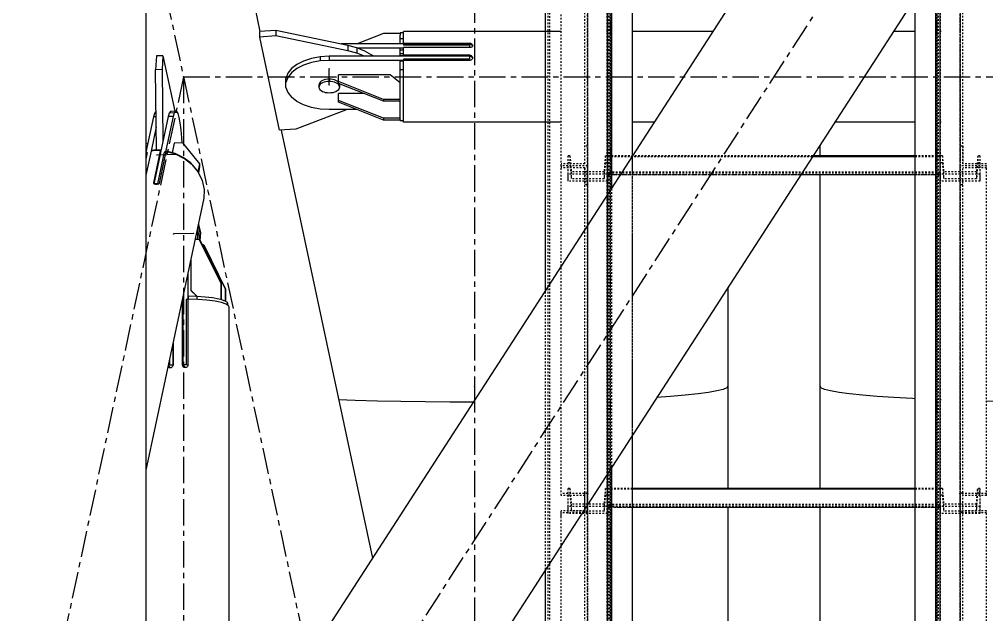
# Model space of a CAD drawing. Header units: millimetres. Extents: x 5143 to 30813, y 232 to 21408.
# Drawn here: x 11878.1 to 12169, y 16808.5 to 16987.6 of the extents above; entities that cross this region are included whole.
import ezdxf

# ---------------------------------------------------------------- set-up
doc = ezdxf.new("R2010")
doc.units = ezdxf.units.MM
doc.header["$LTSCALE"] = 0.25
for name, pattern in [('CENTER', [50.8, 31.75, -6.35, 6.35, -6.35]), ('XKITLINE00', [0]), ('XKITLINE02', [4, 2, -2]), ('XKITLINE03', [6, 3, -1, 1, -1])]:
    doc.linetypes.add(name, pattern=pattern)

msp = doc.modelspace()

# ---------------------------------------------------------------- linework, layer by layer
at = {"color": 8, "linetype": 'CENTER'}
for p, q in [((12015, 18543.85), (12015, 16877.2)), ((11840, 17380.27), (12015, 16560.27)), ((12370, 17380.27), (11840, 16560.27)), ((11971.3, 16967.8), (11971.3, 16972.75)), ((11927.5, 16970.27), (11840, 16560.27)), ((11927.5, 16970.27), (11927.5, 16150.27)), ((11927.5, 16970.27), (12282.5, 16970.27)), ((11925.46, 16946.86), (11919.51, 16946.73)), ((11930.47, 16923.15), (11924.52, 16923.02)), ((12015, 16877.2), (12015, 15209.12))]:
    msp.add_line(p, q, dxfattribs=at)
at = {"color": 8, "linetype": 'XKITLINE00'}
for p, q in [((11916.2, 17344.48), (11916.2, 16774.54)), ((12201.85, 17162.09), (11970.17, 16803.64)), ((11917.73, 17137.41), (11950.49, 16983.91)), ((12239.82, 17136.91), (12008.14, 16778.46)), ((11955.27, 16984.23), (11950.31, 16983.89)), ((11950.31, 16983.89), (11950.31, 16982.24)), ((11976.92, 16979.74), (11955.27, 16984.23)), ((11955.27, 16984.23), (11955.27, 16982.58)), ((11987.6, 16983.28), (11979.71, 16980.15)), ((11992.6, 16983.28), (11987.6, 16983.28)), ((11993.6, 16983.47), (11992.6, 16983.47)), ((11992.6, 16983.47), (11992.6, 16983.43)), ((11992.6, 16983.43), (11992.6, 16982.84)), ((11993.6, 16980.15), (11993.6, 16983.89)), ((12041.01, 16983.89), (11993.6, 16983.89)), ((12055.02, 16983.89), (12054.73, 16983.89)), ((12086.67, 16983.89), (12062.52, 16983.89)), ((12147.49, 16983.89), (12140.88, 16983.89)), ((12155.28, 16983.89), (12154.99, 16983.89)), ((11955.27, 16982.58), (11950.31, 16982.24)), ((11950.31, 16982.24), (11956.29, 16954.21)), ((11976.92, 16978.09), (11955.27, 16982.58)), ((11993.6, 16980.15), (11974.95, 16980.15)), ((11992.6, 16980.15), (11992.6, 16982.84)), ((11993.6, 16981.71), (11992.6, 16981.71)), ((12013.6, 16980.34), (11993.6, 16980.34)), ((11993.6, 16980.15), (11993.6, 16979.78)), ((12013.6, 16980.34), (12013.6, 16980)), ((12013.86, 16980.3), (12013.6, 16980.34)), ((12014.1, 16980.22), (12013.86, 16980.3)), ((12014.28, 16980.08), (12014.1, 16980.22)), ((11979.61, 16979.02), (11976.92, 16979.74)), ((11976.92, 16979.74), (11976.92, 16978.09)), ((11979.61, 16977.37), (11976.92, 16978.09)), ((11982.02, 16978.03), (11979.61, 16979.02)), ((11979.61, 16979.02), (11979.61, 16977.37)), ((11981.89, 16976.44), (11979.61, 16977.37)), ((11993.6, 16978.91), (11979.87, 16978.91)), ((11984.08, 16976.81), (11982.02, 16978.03)), ((11993.6, 16978.87), (11992.6, 16978.87)), ((11992.6, 16977.76), (11992.6, 16978.87)), ((11993.6, 16978.33), (11992.6, 16978.33)), ((11992.6, 16976.44), (11992.6, 16977.76)), ((12013.6, 16980), (11993.6, 16980)), ((12013.6, 16979.78), (11993.6, 16979.78)), ((11993.6, 16976.74), (11993.6, 16979.05)), ((12013.6, 16979.05), (11993.6, 16979.05)), ((12013.6, 16979.05), (12013.6, 16980)), ((12013.86, 16979.95), (12013.6, 16979.98)), ((12013.86, 16979.08), (12013.6, 16979.05)), ((12014.1, 16979.88), (12013.86, 16979.95)), ((12014.1, 16979.17), (12013.86, 16979.08)), ((12014.13, 16979.86), (12014.1, 16979.88)), ((12014.28, 16979.32), (12014.1, 16979.17)), ((12014.28, 16979.74), (12014.13, 16979.86)), ((12014.28, 16980.08), (12014.4, 16979.9)), ((12014.28, 16979.74), (12014.4, 16979.56)), ((12014.4, 16979.5), (12014.28, 16979.32)), ((12014.4, 16979.9), (12014.45, 16979.7)), ((12014.45, 16979.7), (12014.4, 16979.5)), ((11919.35, 16976.54), (11919.08, 16972.4)), ((11921.33, 16976.58), (11919.35, 16976.54)), ((11921.33, 16976.58), (11921.06, 16972.44)), ((11921.33, 16976.58), (11924.86, 16959.91)), ((11963.6, 16975.02), (11961.56, 16973.99)), ((11965.97, 16975.8), (11963.6, 16975.02)), ((11965.97, 16974.56), (11963.6, 16973.79)), ((11968.57, 16976.27), (11965.97, 16975.8)), ((11968.57, 16975.04), (11965.97, 16974.56)), ((11971.3, 16976.44), (11968.57, 16976.27)), ((11968.57, 16976.27), (11968.57, 16975.04)), ((11971.3, 16975.2), (11968.57, 16975.04)), ((12013.6, 16976.44), (11971.3, 16976.44)), ((11971.3, 16976.44), (11971.3, 16975.2)), ((11993.6, 16975.2), (11971.3, 16975.2)), ((11984.51, 16976.44), (11984.08, 16976.81)), ((11993.6, 16977.17), (11992.6, 16977.17)), ((11993.6, 16976.56), (11992.6, 16976.56)), ((11992.6, 16969.66), (11992.6, 16974.99)), ((11993.6, 16974.99), (11992.6, 16974.99)), ((11993.6, 16976.74), (11993.6, 16976.44)), ((12013.6, 16976.74), (11993.6, 16976.74)), ((11993.6, 16976.56), (11993.6, 16976.44)), ((12013.6, 16975.57), (11993.6, 16975.57)), ((11993.6, 16975.57), (11993.6, 16975.22)), ((11993.6, 16956.66), (11993.6, 16975.22)), ((12013.6, 16975.22), (11993.6, 16975.22)), ((12013.6, 16976.74), (12013.6, 16976.44)), ((12013.86, 16976.7), (12013.6, 16976.74)), ((12013.6, 16975.22), (12013.6, 16976.44)), ((12013.86, 16976.36), (12013.6, 16976.4)), ((12013.86, 16975.28), (12013.6, 16975.22)), ((12013.86, 16976.7), (12013.86, 16976.36)), ((12014.1, 16976.6), (12013.86, 16976.7)), ((12014.1, 16976.26), (12013.86, 16976.36)), ((12014.1, 16975.37), (12013.86, 16975.28)), ((12014.28, 16976.43), (12014.1, 16976.6)), ((12014.28, 16976.09), (12014.1, 16976.26)), ((12014.28, 16975.54), (12014.1, 16975.37)), ((12014.28, 16976.43), (12014.4, 16976.22)), ((12014.28, 16976.09), (12014.4, 16975.88)), ((12014.4, 16975.75), (12014.28, 16975.54)), ((12014.4, 16976.22), (12014.45, 16975.98)), ((12014.45, 16975.98), (12014.4, 16975.75)), ((12014.4, 16975.88), (12014.42, 16975.82)), ((11921.06, 16972.44), (11919.08, 16972.4)), ((11919.38, 16948.2), (11919.08, 16972.4)), ((11921.06, 16972.44), (11921.33, 16950.87)), ((11959.95, 16972.74), (11958.84, 16971.32)), ((11959.95, 16971.5), (11958.84, 16970.09)), ((11961.56, 16973.99), (11959.95, 16972.74)), ((11961.56, 16972.75), (11959.95, 16971.5)), ((11963.6, 16973.79), (11961.56, 16972.75)), ((11993.6, 16972.37), (11992.6, 16972.37)), ((11958.84, 16971.32), (11958.27, 16969.81)), ((11958.84, 16970.09), (11958.27, 16968.57)), ((11958.27, 16967.03), (11958.27, 16969.81)), ((11968.61, 16968.67), (11968.38, 16968.4)), ((11968.92, 16968.92), (11968.61, 16968.67)), ((11969.3, 16969.14), (11968.92, 16968.92)), ((11969.3, 16968.48), (11968.92, 16968.26)), ((11969.75, 16969.32), (11969.3, 16969.14)), ((11969.75, 16968.66), (11969.3, 16968.48)), ((11970.24, 16969.44), (11969.75, 16969.32)), ((11970.24, 16968.78), (11969.75, 16968.66)), ((11970.76, 16969.52), (11970.24, 16969.44)), ((11970.76, 16968.86), (11970.24, 16968.78)), ((11971.3, 16969.55), (11970.76, 16969.52)), ((11971.3, 16968.89), (11970.76, 16968.86)), ((11971.3, 16969.55), (11971.3, 16968.89)), ((11971.83, 16969.52), (11971.3, 16969.55)), ((11971.83, 16968.86), (11971.3, 16968.89)), ((11972.36, 16969.44), (11971.83, 16969.52)), ((11972.36, 16968.78), (11971.83, 16968.86)), ((11972.85, 16969.32), (11972.36, 16969.44)), ((11972.85, 16968.66), (11972.36, 16968.78)), ((11973.29, 16969.14), (11972.85, 16969.32)), ((11973.29, 16968.48), (11972.85, 16968.66)), ((11973.67, 16968.92), (11973.29, 16969.14)), ((11973.67, 16968.26), (11973.29, 16968.48)), ((11973.98, 16968.67), (11973.67, 16968.92)), ((11973.98, 16968.67), (11974.1, 16968.53)), ((11989.6, 16970.91), (11974.1, 16970.91)), ((11974.1, 16968.28), (11974.1, 16970.91)), ((11987.6, 16963.48), (11974.1, 16968.84)), ((11992.6, 16968.43), (11989.6, 16970.91)), ((11992.6, 16963.49), (11992.6, 16969.66)), ((11958.27, 16967.03), (11958.84, 16965.51)), ((11968.24, 16968.1), (11968.2, 16967.8)), ((11968.2, 16967.8), (11968.2, 16967.14)), ((11968.24, 16967.44), (11968.2, 16967.14)), ((11968.2, 16967.14), (11968.24, 16966.83)), ((11968.38, 16968.4), (11968.24, 16968.1)), ((11968.38, 16967.74), (11968.24, 16967.44)), ((11968.24, 16966.83), (11968.38, 16966.54)), ((11968.61, 16968.01), (11968.38, 16967.74)), ((11968.38, 16966.54), (11968.61, 16966.26)), ((11968.92, 16968.26), (11968.61, 16968.01)), ((11968.92, 16966.01), (11968.61, 16966.26)), ((11969.3, 16965.8), (11968.92, 16966.01)), ((11969.75, 16965.62), (11969.3, 16965.8)), ((11970.24, 16965.49), (11969.75, 16965.62)), ((11972.85, 16965.62), (11972.36, 16965.49)), ((11973.29, 16965.8), (11972.85, 16965.62)), ((11973.67, 16966.01), (11973.29, 16965.8)), ((11973.98, 16968.01), (11973.67, 16968.26)), ((11973.98, 16966.26), (11973.67, 16966.01)), ((11973.98, 16968.01), (11974.21, 16967.74)), ((11974.21, 16966.54), (11973.98, 16966.26)), ((11987.6, 16962.91), (11974.1, 16968.28)), ((11974.21, 16967.74), (11974.35, 16967.44)), ((11974.35, 16966.83), (11974.21, 16966.54)), ((11974.31, 16968.19), (11974.35, 16968.1)), ((11974.35, 16968.1), (11974.4, 16967.8)), ((11974.35, 16967.44), (11974.4, 16967.14)), ((11974.4, 16967.14), (11974.35, 16966.83)), ((11974.4, 16967.8), (11974.4, 16967.14)), ((11958.84, 16965.51), (11959.95, 16964.1)), ((11961.56, 16962.85), (11959.95, 16964.1)), ((11963.6, 16961.81), (11961.56, 16962.85)), ((11970.76, 16965.41), (11970.24, 16965.49)), ((11971.3, 16965.39), (11970.76, 16965.41)), ((11971.83, 16965.41), (11971.3, 16965.39)), ((11972.36, 16965.49), (11971.83, 16965.41)), ((11981.7, 16965.26), (11974.1, 16965.26)), ((11974.1, 16962.63), (11974.1, 16965.26)), ((11987.6, 16957.83), (11974.1, 16963.19)), ((11992.6, 16963.48), (11987.6, 16963.48)), ((11987.6, 16963.48), (11987.6, 16962.91)), ((11992.6, 16962.91), (11987.6, 16962.91)), ((11992.6, 16962.78), (11992.44, 16962.91)), ((11992.6, 16963.49), (11992.6, 16963.48)), ((11992.6, 16963.48), (11992.6, 16963.45)), ((11992.6, 16957.29), (11992.6, 16963.45)), ((11919.09, 16959.78), (11918.76, 16959.28)), ((11919.23, 16959.79), (11919.09, 16959.78)), ((11923.55, 16959.88), (11923.22, 16959.38)), ((11925.04, 16959.92), (11923.55, 16959.88)), ((11925.04, 16959.92), (11924.7, 16959.41)), ((11925.39, 16959.85), (11925.04, 16959.92)), ((11925.39, 16959.85), (11925.75, 16959.22)), ((11976.68, 16960.4), (11961.26, 16954.54)), ((11965.97, 16961.04), (11963.6, 16961.81)), ((11968.57, 16960.56), (11965.97, 16961.04)), ((11971.3, 16960.4), (11968.57, 16960.56)), ((11979.71, 16960.4), (11971.3, 16960.4)), ((11987.6, 16957.27), (11974.1, 16962.63)), ((11918.45, 16958.22), (11916.2, 16947.64)), ((11918.76, 16959.28), (11918.45, 16958.22)), ((11919.25, 16958.24), (11918.45, 16958.22)), ((11922.92, 16958.32), (11918.6, 16938.1)), ((11919.24, 16959.29), (11918.76, 16959.28)), ((11924.4, 16958.35), (11922.12, 16947.66)), ((11923.22, 16959.38), (11922.92, 16958.32)), ((11924.4, 16958.35), (11922.92, 16958.32)), ((11924.7, 16959.41), (11923.22, 16959.38)), ((11924.7, 16959.41), (11924.4, 16958.35)), ((11925.75, 16959.22), (11926.09, 16958.05)), ((11926.09, 16958.05), (11926.41, 16956.39)), ((11992.6, 16957.83), (11987.6, 16957.83)), ((11987.6, 16957.83), (11987.6, 16957.27)), ((11992.6, 16957.27), (11987.6, 16957.27)), ((11992.6, 16957.29), (11992.6, 16957.27)), ((11992.6, 16957.27), (11992.6, 16957.08)), ((11993.6, 16957.08), (11992.6, 16957.08)), ((11919.29, 16955.2), (11917.73, 16947.91)), ((11926.41, 16956.39), (11926.68, 16954.31)), ((11926.68, 16954.31), (11926.9, 16951.91)), ((11961.26, 16954.54), (11956.29, 16954.21)), ((11956.82, 16954.24), (11984.3, 16825.5)), ((12041.01, 16956.66), (11993.6, 16956.66)), ((12055.02, 16956.66), (12054.73, 16956.66)), ((12069.07, 16956.66), (12062.52, 16956.66)), ((12147.49, 16956.66), (12123.28, 16956.66)), ((12155.28, 16956.66), (12154.99, 16956.66)), ((11926.9, 16951.91), (11926.99, 16950.39)), ((11916.3, 16950.16), (11916.2, 16950.07)), ((11916.74, 16950.17), (11916.3, 16950.16)), ((11917.85, 16948.11), (11917.81, 16947.92)), ((11918.54, 16948.17), (11917.85, 16948.11)), ((11918.54, 16948.17), (11918.51, 16948)), ((11919.24, 16948.21), (11918.54, 16948.17)), ((11919.93, 16948.2), (11919.24, 16948.21)), ((11919.93, 16948.2), (11919.89, 16948.02)), ((11920.63, 16948.17), (11919.93, 16948.2)), ((11920.63, 16948.17), (11920.53, 16947.69)), ((11920.63, 16948.17), (11920.67, 16947.78)), ((11924.73, 16950.34), (11924.11, 16947.45)), ((11927.21, 16950.4), (11924.73, 16950.34)), ((11927.21, 16950.4), (11932.27, 16944.07)), ((12118.8, 16949.72), (12118.8, 16946.46)), ((11917.73, 16947.91), (11916.2, 16940.73)), ((11916.2, 16947.78), (11916.2, 16947.68)), ((11916.62, 16947.54), (11916.2, 16945.55)), ((11916.62, 16947.54), (11916.2, 16947.53)), ((11916.62, 16947.54), (11916.2, 16947.3)), ((11919.1, 16948.08), (11917.73, 16947.91)), ((11920.5, 16947.97), (11918.46, 16938.38)), ((11920.55, 16947.44), (11918.56, 16938.13)), ((11920.5, 16947.97), (11919.1, 16948.08)), ((11921.67, 16947.65), (11919.63, 16938.06)), ((11922.2, 16947.82), (11920.16, 16938.23)), ((11920.5, 16947.97), (11920.55, 16947.44)), ((11920.53, 16947.69), (11920.56, 16947.3)), ((11920.71, 16947.99), (11920.65, 16947.99)), ((11922.12, 16947.66), (11921.67, 16947.65)), ((11922.12, 16947.44), (11921.67, 16947.65)), ((11922.12, 16947.66), (11922.14, 16947.5)), ((11925.08, 16947.02), (11922.2, 16947.82)), ((11922.34, 16947.95), (11922.31, 16947.8)), ((11924.95, 16947.21), (11922.34, 16947.95)), ((11924.95, 16947.21), (11924.92, 16947.07)), ((11927.37, 16946.03), (11924.95, 16947.21)), ((11927.78, 16945.65), (11925.08, 16947.02)), ((11929.49, 16944.45), (11927.37, 16946.03)), ((11930.1, 16943.8), (11927.78, 16945.65)), ((11929.49, 16944.45), (11930.04, 16943.85)), ((11930.1, 16943.8), (11931.92, 16941.57)), ((11930.25, 16943.62), (11931.22, 16942.54)), ((11931.22, 16942.54), (11931.49, 16942.09)), ((11932.27, 16944.07), (11931.77, 16941.74)), ((11932.35, 16943.19), (11931.98, 16941.44)), ((11932.27, 16944.07), (11932.35, 16943.19)), ((11931.92, 16941.57), (11933.15, 16939.06)), ((12118.8, 16940.74), (12118.8, 16877.2)), ((11918.46, 16938.38), (11918.47, 16938.25)), ((11918.47, 16938.25), (11918.57, 16938.13)), ((11918.74, 16938.02), (11918.57, 16938.13)), ((11918.61, 16938.33), (11918.62, 16938.19)), ((11919.63, 16938.06), (11918.71, 16938.04)), ((11918.96, 16937.94), (11918.74, 16938.02)), ((11919.22, 16937.9), (11918.96, 16937.94)), ((11919.49, 16937.9), (11919.22, 16937.9)), ((11919.74, 16937.94), (11919.49, 16937.9)), ((11919.81, 16937.97), (11919.63, 16938.06)), ((11919.94, 16938.02), (11919.74, 16937.94)), ((11920.07, 16938.13), (11919.94, 16938.02)), ((11920.16, 16938.23), (11920.07, 16938.13)), ((11933.15, 16939.06), (11933.74, 16936.4)), ((11933.64, 16933.73), (11916.2, 16851.98)), ((11933.74, 16936.4), (11933.64, 16933.73)), ((11932.04, 16926.21), (11932.14, 16923.71)), ((11932.05, 16925.85), (11932.59, 16923.31)), ((11931.61, 16924.23), (11931.64, 16923.73)), ((11931.64, 16923.73), (11931.66, 16923.19)), ((11931.66, 16922.13), (11931.64, 16921.64)), ((11931.66, 16923.19), (11931.67, 16922.65)), ((11931.67, 16922.65), (11931.66, 16922.13)), ((11932.14, 16923.71), (11932.17, 16921.36)), ((11932.59, 16923.31), (11932.44, 16921.03)), ((11932.23, 16921.36), (11931, 16921.33)), ((11931.64, 16921.64), (11931.62, 16921.34)), ((11932.23, 16921.36), (11932.36, 16921.19)), ((11932.23, 16921.36), (11938.68, 16908.19)), ((11932.36, 16921.19), (11938.81, 16908.02)), ((11933.53, 16919.7), (11933.1, 16919.69)), ((11933.53, 16919.7), (11933.66, 16919.53)), ((11933.53, 16919.7), (11939.98, 16906.53)), ((11933.66, 16919.53), (11940.11, 16906.36)), ((11929.75, 16915.51), (11929.75, 16906.02)), ((11928.76, 16910.87), (11928.76, 16903.34)), ((11938.68, 16908.19), (11938.81, 16908.02)), ((11938.68, 16908.19), (11938.68, 16903.26)), ((11938.81, 16908.02), (11938.81, 16903.22)), ((11929.75, 16906.02), (11929.88, 16905.86)), ((11931.64, 16904.19), (11929.75, 16906.02)), ((11931.59, 16904.19), (11929.88, 16905.86)), ((11931.06, 16904.72), (11931.06, 16904.36)), ((11939.98, 16906.53), (11940.11, 16906.36)), ((11939.98, 16906.53), (11939.98, 16902.79)), ((11940.11, 16906.36), (11940.11, 16902.73)), ((12091.2, 16907.02), (12091.2, 16877.2)), ((11927.13, 16903.2), (11927.13, 16883.65)), ((11927.15, 16903.33), (11927.2, 16903.27)), ((11927.17, 16903.32), (11927.28, 16903.18)), ((11927.2, 16903.27), (11927.2, 16883.55)), ((11927.28, 16903.9), (11927.28, 16883.59)), ((11928.76, 16903.34), (11928.31, 16903.33)), ((11928.31, 16903.33), (11928.31, 16883.61)), ((11928.8, 16903.3), (11928.31, 16903.33)), ((11928.76, 16903.34), (11928.8, 16903.3)), ((11928.8, 16903.3), (11928.8, 16883.58)), ((11928.84, 16903.37), (11928.84, 16883.66)), ((11931.77, 16903.27), (11928.84, 16903.37)), ((11931.55, 16904.2), (11928.89, 16904.29)), ((11928.89, 16904.29), (11928.89, 16903.37)), ((11931.06, 16904.36), (11931.17, 16904.21)), ((11931.21, 16904.21), (11931.06, 16904.36)), ((11934.03, 16904.02), (11931.55, 16904.2)), ((11931.55, 16904.2), (11931.55, 16903.28)), ((11934.54, 16903.06), (11931.77, 16903.27)), ((11936.25, 16903.75), (11934.03, 16904.02)), ((11936.97, 16902.75), (11934.54, 16903.06)), ((11938.09, 16903.42), (11936.25, 16903.75)), ((11938.92, 16902.35), (11936.97, 16902.75)), ((11938.66, 16903.26), (11938.09, 16903.42)), ((11938.68, 16903.26), (11938.66, 16903.26)), ((11938.68, 16903.26), (11938.68, 16903.25)), ((11939.49, 16903.03), (11938.68, 16903.25)), ((11940.29, 16901.89), (11938.92, 16902.35)), ((11940.39, 16902.6), (11939.49, 16903.03)), ((11941.03, 16901.4), (11940.29, 16901.89)), ((11940.39, 16902.6), (11940.74, 16902.15)), ((11940.74, 16902.15), (11940.74, 16901.59)), ((11927.2, 16899.67), (11927.28, 16899.58)), ((11941.03, 16901.4), (11941.09, 16900.88)), ((11941.09, 16900.88), (11941.09, 16760.61)), ((11924.3, 16889.96), (11924.3, 16883.52)), ((11924.35, 16890.19), (11924.35, 16883.59)), ((11923.26, 16885.09), (11923.26, 16883.5)), ((11922.83, 16883.07), (11922.85, 16883.04)), ((11922.84, 16883.11), (11922.9, 16882.98)), ((11923.03, 16882.86), (11922.87, 16883.02)), ((11922.9, 16883.39), (11923.41, 16882.73)), ((11923.26, 16883.5), (11922.91, 16883.46)), ((11923.26, 16882.75), (11923.03, 16882.86)), ((11924.3, 16883.52), (11923.26, 16883.5)), ((11923.52, 16882.72), (11923.26, 16882.75)), ((11923.78, 16882.77), (11923.52, 16882.72)), ((11924.01, 16882.9), (11923.78, 16882.77)), ((11924.19, 16883.09), (11924.01, 16882.9)), ((11924.31, 16883.33), (11924.19, 16883.09)), ((11924.3, 16883.52), (11924.33, 16883.48)), ((11924.35, 16883.59), (11924.31, 16883.33)), ((11927.13, 16883.65), (11927.2, 16883.55)), ((11927.13, 16883.65), (11927.17, 16883.39)), ((11927.17, 16883.39), (11927.25, 16883.29)), ((11927.17, 16883.39), (11927.29, 16883.16)), ((11927.2, 16883.55), (11927.25, 16883.29)), ((11927.25, 16883.29), (11927.34, 16883.11)), ((11928.31, 16883.61), (11927.28, 16883.59)), ((11927.28, 16883.59), (11927.87, 16882.83)), ((11927.48, 16882.98), (11927.29, 16883.16)), ((11927.72, 16882.86), (11927.48, 16882.98)), ((11927.71, 16883.03), (11927.71, 16882.86)), ((11927.98, 16882.82), (11927.72, 16882.86)), ((11927.79, 16882.94), (11927.79, 16882.85)), ((11928.25, 16882.86), (11927.98, 16882.82)), ((11928.48, 16882.98), (11928.25, 16882.86)), ((11928.8, 16883.58), (11928.31, 16883.61)), ((11928.67, 16883.17), (11928.48, 16882.98)), ((11928.77, 16883.4), (11928.67, 16883.17)), ((11928.84, 16883.66), (11928.77, 16883.4)), ((11928.8, 16883.58), (11928.81, 16883.56)), ((12087.91, 16875.8), (12085.39, 16875.35)), ((12087.91, 16875.8), (12085.39, 16875.35)), ((12089.73, 16876.26), (12087.91, 16875.8)), ((12089.73, 16876.25), (12087.91, 16875.8)), ((12090.83, 16876.72), (12089.73, 16876.25)), ((12090.83, 16876.72), (12089.73, 16876.26)), ((12091.2, 16877.2), (12090.83, 16876.72)), ((12091.2, 16877.2), (12090.83, 16876.72)), ((12091.2, 16877.2), (12091.2, 16846.48)), ((12118.8, 16877.2), (12118.8, 16846.48)), ((12118.8, 16877.2), (12119.16, 16876.72)), ((12118.8, 16877.2), (12119.16, 16876.72)), ((12120.26, 16876.25), (12119.16, 16876.72)), ((12120.26, 16876.26), (12119.16, 16876.72)), ((12122.08, 16875.8), (12120.26, 16876.26)), ((12122.08, 16875.8), (12120.26, 16876.25)), ((12124.6, 16875.35), (12122.08, 16875.8)), ((12124.6, 16875.35), (12122.08, 16875.8)), ((11979.07, 16872.94), (11974.13, 16873.13)), ((11979.07, 16872.94), (11974.13, 16873.13)), ((11985.83, 16872.74), (11979.07, 16872.94)), ((11985.83, 16872.74), (11979.07, 16872.94)), ((11992.88, 16872.58), (11985.83, 16872.74)), ((11992.88, 16872.58), (11985.83, 16872.74)), ((12000.13, 16872.46), (11992.88, 16872.58)), ((12000.13, 16872.46), (11992.88, 16872.58)), ((12073.9, 16874.14), (12069.75, 16873.85)), ((12073.9, 16874.14), (12069.75, 16873.85)), ((12078.35, 16874.52), (12073.9, 16874.14)), ((12078.35, 16874.52), (12073.9, 16874.14)), ((12082.2, 16874.92), (12078.35, 16874.52)), ((12082.2, 16874.92), (12078.35, 16874.52)), ((12085.39, 16875.35), (12082.2, 16874.92)), ((12085.39, 16875.35), (12082.2, 16874.92)), ((12127.79, 16874.92), (12124.6, 16875.35)), ((12127.79, 16874.92), (12124.6, 16875.35)), ((12131.64, 16874.52), (12127.79, 16874.92)), ((12131.64, 16874.52), (12127.79, 16874.92)), ((12136.09, 16874.14), (12131.64, 16874.52)), ((12136.09, 16874.14), (12131.64, 16874.52)), ((12141.11, 16873.78), (12136.09, 16874.14)), ((12141.11, 16873.78), (12136.09, 16874.14)), ((12146.65, 16873.47), (12141.11, 16873.78)), ((12147.49, 16873.43), (12146.65, 16873.47)), ((12155.28, 16873.08), (12154.99, 16873.1)), ((12155.28, 16873.09), (12154.99, 16873.1)), ((12172.88, 16872.58), (12168.99, 16872.67)), ((12172.88, 16872.58), (12168.99, 16872.67)), ((12007.53, 16872.39), (12000.13, 16872.46)), ((12007.53, 16872.39), (12000.13, 16872.46)), ((12014.59, 16872.37), (12007.53, 16872.39)), ((12014.59, 16872.37), (12007.53, 16872.39)), ((12091.2, 16840.76), (12091.2, 16746.49)), ((12118.8, 16840.76), (12118.8, 16746.49))]:
    msp.add_line(p, q, dxfattribs=at)
at = {"color": 7, "linetype": 'XKITLINE00'}
for p, q in [((12036.31, 16905.97), (12036.31, 17150.17)), ((12056.31, 16936.92), (12056.31, 17150.17)), ((12062.52, 16946.52), (12062.53, 17150.7)), ((12153.69, 16583.12), (12153.69, 17003.71)), ((12147.49, 16583.12), (12147.49, 16994.12)), ((12147.49, 16946.25), (12116.55, 16946.25)), ((12147.49, 16946.24), (12116.55, 16946.24)), ((12147.49, 16946.45), (12116.68, 16946.45)), ((12147.49, 16946.46), (12116.69, 16946.46)), ((12147.49, 16940.74), (12112.99, 16940.74)), ((12062.51, 16583.12), (12062.52, 16862.65)), ((12056.31, 16583.12), (12056.31, 16853.05)), ((12147.49, 16846.48), (12062.52, 16846.48)), ((12147.49, 16846.46), (12062.52, 16846.46)), ((12147.49, 16846.27), (12062.52, 16846.27)), ((12147.49, 16846.26), (12062.52, 16846.26)), ((12147.49, 16840.76), (12062.52, 16840.76)), ((12036.31, 16583.12), (12036.31, 16822.11))]:
    msp.add_line(p, q, dxfattribs=at)
at = {"color": 3, "linetype": 'XKITLINE02'}
for p, q in [((12037.16, 16090.12), (12037.16, 17150.24)), ((12037.69, 16090.06), (12037.69, 17150.18)), ((12054.93, 16090.06), (12054.93, 17150.18)), ((12054.99, 16090.89), (12055.02, 17151.06)), ((12055, 16090.52), (12055.03, 17150.7)), ((12055.46, 16090.12), (12055.46, 17150.24)), ((12055.84, 16090.86), (12055.87, 17151.04)), ((12055.85, 16090.55), (12055.88, 17150.73)), ((12062.49, 16090.89), (12062.52, 17151.06)), ((12062.49, 16090.87), (12062.52, 17150.72)), ((12062.5, 16090.54), (12062.53, 17150.72)), ((12147.49, 16090.87), (12147.49, 17150.72)), ((12154.14, 16090.86), (12154.14, 17151.04)), ((12154.14, 16090.55), (12154.14, 17150.72)), ((12154.54, 16090.12), (12154.54, 17150.24)), ((12154.99, 16090.89), (12154.99, 17151.06)), ((12154.99, 16090.52), (12154.99, 17150.7)), ((12155.07, 16090.06), (12155.07, 17150.18)), ((12048.21, 16944.08), (12048.21, 17044.96)), ((12049.01, 16943.49), (12049.01, 17044.96)), ((12160.99, 16943.49), (12160.99, 17044.96)), ((12161.79, 16944.08), (12161.79, 17044.96)), ((12041.01, 16943.49), (12041.01, 17039.65)), ((12049.01, 16949.4), (12048.21, 16949.4)), ((12161.79, 16949.4), (12160.99, 16949.4)), ((12161.79, 16949.4), (12161.79, 16944.08)), ((12043.01, 16946.46), (12043.01, 16944.42)), ((12043.69, 16946.46), (12043.01, 16946.46)), ((12043.01, 16946.46), (12043.01, 16940.96)), ((12043.69, 16946.46), (12043.69, 16944.42)), ((12043.69, 16946.46), (12044.08, 16941.66)), ((12054.33, 16946.46), (12053.95, 16941.66)), ((12054.33, 16946.46), (12054.33, 16944.42)), ((12055.01, 16946.46), (12054.33, 16946.46)), ((12116.69, 16946.46), (12055.01, 16946.46)), ((12055.01, 16940.74), (12055.01, 16946.46)), ((12055.01, 16946.46), (12055.01, 16944.42)), ((12055.01, 16946.46), (12055.01, 16940.96)), ((12116.68, 16946.45), (12055.01, 16946.45)), ((12116.55, 16946.25), (12055.01, 16946.25)), ((12116.55, 16946.24), (12055.01, 16946.24)), ((12062.52, 16862.65), (12062.52, 16946.52)), ((12154.99, 16946.46), (12147.49, 16946.46)), ((12154.99, 16946.45), (12147.49, 16946.45)), ((12154.99, 16946.25), (12147.49, 16946.25)), ((12154.99, 16946.24), (12147.49, 16946.24)), ((12154.99, 16940.74), (12154.99, 16946.46)), ((12154.99, 16946.46), (12154.99, 16940.96)), ((12155.67, 16946.46), (12154.99, 16946.46)), ((12154.99, 16946.46), (12154.99, 16944.42)), ((12155.67, 16946.46), (12156.06, 16941.66)), ((12155.67, 16946.46), (12155.67, 16944.42)), ((12166.31, 16946.46), (12165.93, 16941.66)), ((12166.99, 16946.46), (12166.31, 16946.46)), ((12166.31, 16946.46), (12166.31, 16944.42)), ((12166.99, 16946.46), (12166.99, 16940.96)), ((12166.99, 16946.46), (12166.99, 16944.42)), ((12048.21, 16944.08), (12041.01, 16944.08)), ((12041.01, 16943.49), (12041.01, 16942.92)), ((12049.01, 16943.49), (12041.01, 16943.49)), ((12041.01, 16844.33), (12041.01, 16943.49)), ((12049.01, 16943.49), (12041.01, 16943.49)), ((12048.21, 16942.92), (12041.01, 16942.92)), ((12043.69, 16944.42), (12043.01, 16944.42)), ((12043.01, 16944.42), (12043.01, 16938.93)), ((12043.69, 16944.42), (12044.08, 16939.63)), ((12048.21, 16942.92), (12048.21, 16937.77)), ((12048.21, 16839.18), (12048.21, 16942.92)), ((12049.01, 16937.77), (12049.01, 16943.49)), ((12054.33, 16944.42), (12053.95, 16939.63)), ((12055.01, 16944.42), (12054.33, 16944.42)), ((12055.01, 16944.42), (12055.01, 16938.93)), ((12154.99, 16944.42), (12154.99, 16938.93)), ((12155.67, 16944.42), (12154.99, 16944.42)), ((12155.67, 16944.42), (12156.06, 16939.63)), ((12160.99, 16839.18), (12160.99, 16943.49)), ((12168.99, 16943.49), (12160.99, 16943.49)), ((12168.99, 16943.49), (12160.99, 16943.49)), ((12168.99, 16944.08), (12161.79, 16944.08)), ((12161.79, 16839.18), (12161.79, 16942.92)), ((12168.99, 16942.92), (12161.79, 16942.92)), ((12166.31, 16944.42), (12165.93, 16939.63)), ((12166.99, 16944.42), (12166.31, 16944.42)), ((12166.99, 16944.42), (12166.99, 16938.93)), ((12168.99, 16844.33), (12168.99, 16943.49)), ((12043.01, 16940.96), (12043.01, 16938.93)), ((12055.01, 16940.96), (12043.01, 16940.96)), ((12044.08, 16941.66), (12044.08, 16939.63)), ((12053.95, 16941.66), (12044.08, 16941.66)), ((12053.95, 16939.63), (12044.08, 16939.63)), ((12049.01, 16839.18), (12049.01, 16941.4)), ((12053.95, 16941.66), (12053.95, 16939.63)), ((12154.99, 16941.64), (12055.01, 16941.64)), ((12154.99, 16941.46), (12055.01, 16941.46)), ((12154.99, 16940.96), (12055.01, 16940.96)), ((12055.01, 16940.96), (12055.01, 16938.93)), ((12112.99, 16940.74), (12055.01, 16940.74)), ((12154.99, 16940.74), (12147.49, 16940.74)), ((12166.99, 16940.96), (12154.99, 16940.96)), ((12154.99, 16940.96), (12154.99, 16938.93)), ((12165.93, 16941.66), (12156.06, 16941.66)), ((12156.06, 16941.66), (12156.06, 16939.63)), ((12165.93, 16939.63), (12156.06, 16939.63)), ((12165.93, 16941.66), (12165.93, 16939.63)), ((12166.99, 16940.96), (12166.99, 16938.93)), ((12055.01, 16938.93), (12043.01, 16938.93)), ((12049.01, 16937.77), (12048.21, 16937.77)), ((12056.31, 16853.05), (12056.31, 16936.92)), ((12166.99, 16938.93), (12154.99, 16938.93)), ((12161.79, 16937.77), (12160.99, 16937.77)), ((12036.31, 16822.11), (12036.31, 16905.97)), ((12043.01, 16846.48), (12043.01, 16844.44)), ((12043.69, 16846.48), (12043.01, 16846.48)), ((12043.01, 16846.48), (12043.01, 16840.98)), ((12043.69, 16846.48), (12043.69, 16844.44)), ((12043.69, 16846.48), (12044.08, 16841.68)), ((12054.33, 16846.48), (12053.95, 16841.68)), ((12054.33, 16846.48), (12054.33, 16844.44)), ((12055.01, 16846.48), (12054.33, 16846.48)), ((12055.01, 16846.48), (12055.01, 16844.44)), ((12055.01, 16846.48), (12055.01, 16840.98)), ((12062.52, 16846.48), (12055.01, 16846.48)), ((12055.01, 16840.76), (12055.01, 16846.48)), ((12062.52, 16846.46), (12055.01, 16846.46)), ((12154.99, 16846.48), (12147.49, 16846.48)), ((12154.99, 16846.46), (12147.49, 16846.46)), ((12154.99, 16846.48), (12154.99, 16840.98)), ((12155.67, 16846.48), (12154.99, 16846.48)), ((12154.99, 16846.48), (12154.99, 16844.44)), ((12154.99, 16840.76), (12154.99, 16846.48)), ((12155.67, 16846.48), (12156.06, 16841.68)), ((12155.67, 16846.48), (12155.67, 16844.44)), ((12165.93, 16841.68), (12166.31, 16846.48)), ((12166.99, 16846.48), (12166.31, 16846.48)), ((12166.31, 16846.48), (12166.31, 16844.44)), ((12166.99, 16846.48), (12166.99, 16840.98)), ((12166.99, 16844.33), (12166.99, 16846.48)), ((12049.01, 16844.9), (12041.01, 16844.9)), ((12048.21, 16844.33), (12041.01, 16844.33)), ((12043.69, 16844.44), (12043.01, 16844.44)), ((12043.01, 16844.44), (12043.01, 16838.94)), ((12043.69, 16844.44), (12044.08, 16839.64)), ((12049.01, 16845), (12048.21, 16845)), ((12048.21, 16839.68), (12048.21, 16845)), ((12048.21, 16744.12), (12048.21, 16845)), ((12049.01, 16839.09), (12049.01, 16845)), ((12049.01, 16743.53), (12049.01, 16845)), ((12054.33, 16844.44), (12053.95, 16839.64)), ((12055.01, 16844.44), (12054.33, 16844.44)), ((12062.52, 16846.27), (12055.01, 16846.27)), ((12062.52, 16846.26), (12055.01, 16846.26)), ((12055.01, 16844.44), (12055.01, 16838.94)), ((12154.99, 16846.27), (12147.49, 16846.27)), ((12154.99, 16846.26), (12147.49, 16846.26)), ((12154.99, 16844.44), (12154.99, 16838.94)), ((12155.67, 16844.44), (12154.99, 16844.44)), ((12155.67, 16844.44), (12156.06, 16839.64)), ((12160.99, 16743.53), (12160.99, 16845)), ((12161.79, 16845), (12160.99, 16845)), ((12168.99, 16844.9), (12160.99, 16844.9)), ((12161.79, 16744.12), (12161.79, 16845)), ((12168.99, 16844.33), (12161.79, 16844.33)), ((12165.93, 16839.64), (12166.31, 16844.44)), ((12166.99, 16844.44), (12166.31, 16844.44)), ((12166.99, 16844.33), (12166.99, 16838.94)), ((12043.01, 16840.98), (12043.01, 16838.94)), ((12055.01, 16840.98), (12043.01, 16840.98)), ((12044.08, 16841.68), (12044.08, 16839.64)), ((12053.95, 16841.68), (12044.08, 16841.68)), ((12053.95, 16841.68), (12053.95, 16839.64)), ((12154.99, 16841.66), (12055.01, 16841.66)), ((12154.99, 16841.48), (12055.01, 16841.48)), ((12055.01, 16840.98), (12055.01, 16838.94)), ((12154.99, 16840.98), (12055.01, 16840.98)), ((12062.52, 16840.76), (12055.01, 16840.76)), ((12154.99, 16840.76), (12147.49, 16840.76)), ((12166.99, 16840.98), (12154.99, 16840.98)), ((12154.99, 16840.98), (12154.99, 16838.94)), ((12165.93, 16841.68), (12156.06, 16841.68)), ((12156.06, 16841.68), (12156.06, 16839.64)), ((12165.93, 16841.68), (12165.93, 16839.64)), ((12166.99, 16840.98), (12166.99, 16838.94)), ((12048.21, 16839.68), (12041.01, 16839.68)), ((12041.01, 16838.12), (12041.01, 16839.68)), ((12041.01, 16743.53), (12041.01, 16839.68)), ((12049.01, 16839.09), (12041.01, 16839.09)), ((12055.01, 16838.94), (12043.01, 16838.94)), ((12053.95, 16839.64), (12044.08, 16839.64)), ((12049.01, 16839.18), (12048.21, 16839.18)), ((12166.99, 16838.94), (12154.99, 16838.94)), ((12165.93, 16839.64), (12156.06, 16839.64)), ((12161.79, 16839.18), (12160.99, 16839.18)), ((12168.99, 16839.09), (12160.99, 16839.09)), ((12168.99, 16839.68), (12161.79, 16839.68)), ((12168.99, 16743.53), (12168.99, 16839.68))]:
    msp.add_line(p, q, dxfattribs=at)
at = {"color": 1, "linetype": 'XKITLINE03'}
for p, q in [((12049.01, 17151.1), (12049.01, 16086.72)), ((12055.02, 17151.06), (12054.99, 16090.89)), ((12154.99, 16090.89), (12154.99, 17151.06)), ((12160.99, 17151.1), (12160.99, 16086.72)), ((12049.01, 17039.06), (12049.01, 16943.49)), ((12160.99, 16943.49), (12160.99, 17039.06)), ((12049.01, 16943.49), (12049.01, 16844.9)), ((12160.99, 16844.9), (12160.99, 16943.49)), ((12055.01, 16938.93), (12055.01, 16940.96)), ((12154.99, 16940.74), (12055.01, 16940.74)), ((12154.99, 16940.96), (12154.99, 16938.93)), ((12055.01, 16838.94), (12055.01, 16840.98)), ((12154.99, 16840.76), (12055.01, 16840.76)), ((12154.99, 16840.98), (12154.99, 16838.94)), ((12049.01, 16839.09), (12049.01, 16743.53)), ((12160.99, 16743.53), (12160.99, 16839.09))]:
    msp.add_line(p, q, dxfattribs=at)
at = {"color": 8, "linetype": 'XKITLINE00'}
for centre in [(11971.3, 16972.75), (11927.5, 16970.27), (11927.5, 16970.27), (11927.5, 16970.27), (11971.3, 16967.8), (11919.51, 16946.73), (11925.46, 16946.86), (11924.52, 16923.02), (11930.47, 16923.15), (12015, 16877.2), (12015, 16877.2)]:
    msp.add_circle(centre, 0.05, dxfattribs=at)
at = {"color": 1, "linetype": 'XKITLINE00'}
for centre in [(12049.01, 16943.49), (12049.01, 16943.49), (12160.99, 16943.49), (12160.99, 16943.49), (12055.01, 16940.96), (12055.01, 16940.74), (12154.99, 16940.96), (12154.99, 16940.74), (12055.01, 16938.93), (12154.99, 16938.93), (12049.01, 16844.9), (12160.99, 16844.9), (12055.01, 16840.98), (12055.01, 16840.76), (12154.99, 16840.98), (12154.99, 16840.76), (12049.01, 16839.09), (12055.01, 16838.94), (12154.99, 16838.94), (12160.99, 16839.09)]:
    msp.add_circle(centre, 0.05, dxfattribs=at)

doc.saveas('drawing.dxf')
